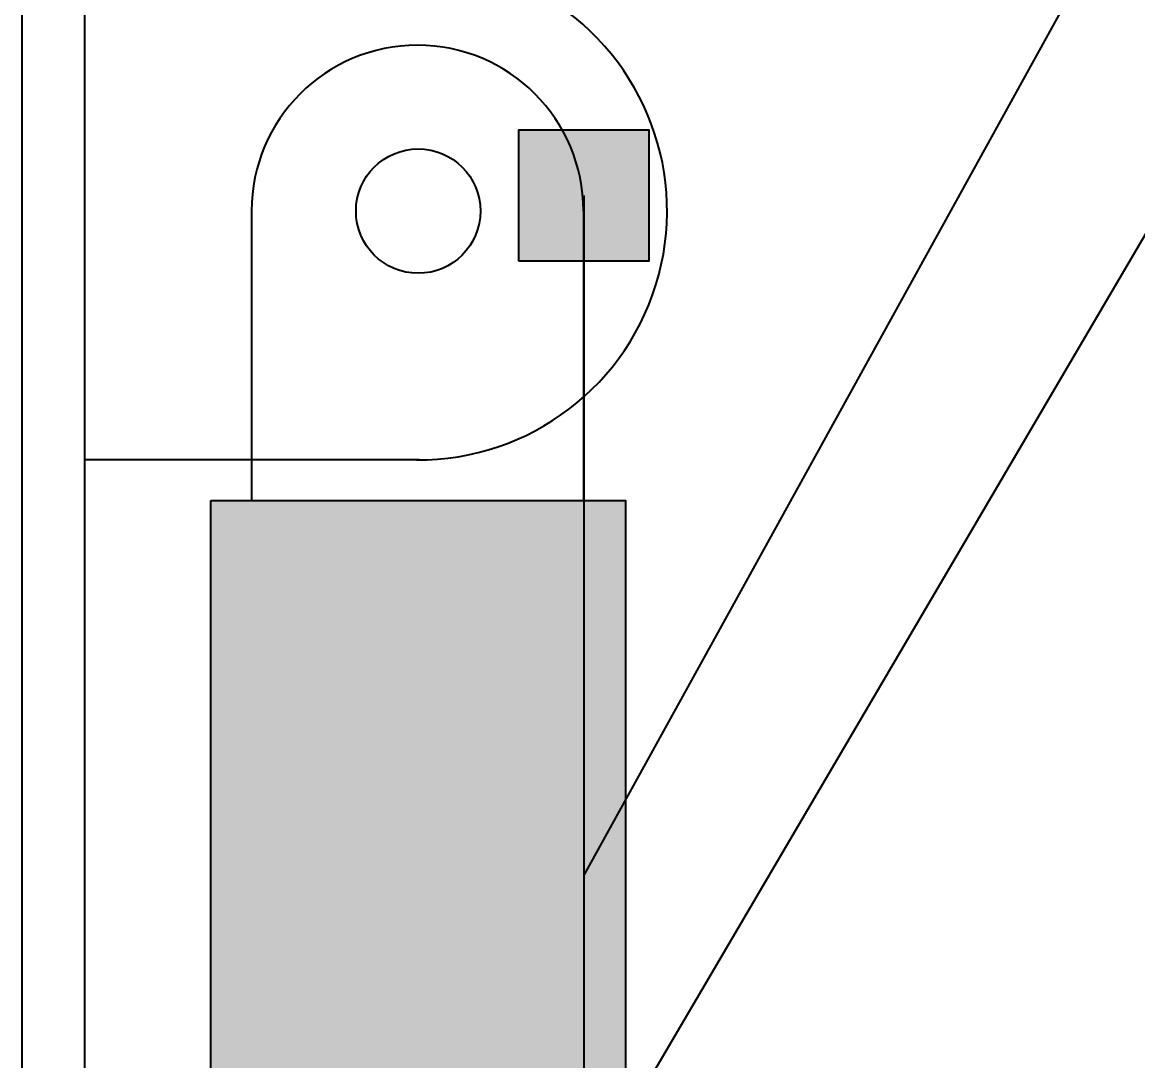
# Model space of a CAD drawing. Header units: millimetres. Extents: x -79526 to 153901, y -45620 to 21119.
# Drawn here: x 72348 to 72689.5, y -39094.8 to -38776.8 of the extents above; entities that cross this region are included whole.
import ezdxf
from ezdxf import colors
from ezdxf.entities.mleader import LeaderData, LeaderLine
from ezdxf.math import Vec2, Vec3

# ---------------------------------------------------------------- set-up
doc = ezdxf.new("R2010")
doc.units = ezdxf.units.MM
doc.header["$MEASUREMENT"] = 0
for name, color, linetype in [('notation', 6, 'Continuous'), ('Note', 7, 'Continuous'), ('Plot', 254, 'Continuous'), ('SolidLine', 7, 'Continuous')]:
    doc.layers.add(name, color=color, linetype=linetype)
doc.styles.get("Standard").update_dxf_attribs({"font": 'arial.ttf'})

# ---------------------------------------------------------------- blocks, each defined once
blk = doc.blocks.new('*U161')
at = {"layer": 'Plot', "lineweight": -2, "ltscale": 0.2}
blk.add_line((711.2, -1099.85), (711.2, 309.85), dxfattribs=at)
blk = doc.blocks.new('*U160')
at = {"color": 0, "linetype": 'ByBlock', "lineweight": -2, "transparency": 16777216}
blk.add_blockref('*U161', (0, 0), dxfattribs=at)

msp = doc.modelspace()

# ---------------------------------------------------------------- hatches: boundary and pattern name
at = {"layer": 'notation'}
h = msp.add_hatch(color=1, dxfattribs=at)
h.dxf.hatch_style = 1
h.paths.add_polyline_path([(72499.92, -38809.83), (72499.92, -38849.83), (72539.92, -38849.83), (72539.92, -38809.83)])
at = {"layer": 'Plot', "ltscale": 0.1}
h = msp.add_hatch(color=9, dxfattribs=at)
h.dxf.hatch_style = 1
h.paths.add_polyline_path([(72532.75, -38923.28), (72469.25, -38923.28), (72469.25, -39127.13), (72532.75, -39127.13)])
h.paths.add_polyline_path([(72469.25, -38923.28), (72405.75, -38923.28), (72405.75, -39127.13), (72469.25, -39127.13)])

# ---------------------------------------------------------------- linework, layer by layer
at = {"color": 1}
msp.add_line((72519.92, -38829.83), (72519.92, -39246.83), dxfattribs=at)
msp.add_lwpolyline([(72499.92, -38849.83), (72539.92, -38849.83), (72539.92, -38809.83), (72499.92, -38809.83)], close=True, dxfattribs=at)
at = {"layer": 'Note', "ltscale": 0.1}
msp.add_circle((72469.25, -38834.6), 19.05, dxfattribs=at)
at = {"layer": 'Plot', "lineweight": -2}
msp.add_line((72348.02, -39089.33), (72348.02, -37679.63), dxfattribs=at)
at = {"layer": 'Plot'}
msp.add_arc((72469.25, -38834.6), 76.2, 267.1893, 58.3034, dxfattribs=at)
at = {"layer": 'SolidLine', "ltscale": 0.1}
for p, q in [((72418.22, -38834.6), (72418.22, -38923.28)), ((72519.82, -38834.6), (72519.82, -38923.28)), ((72367.33, -38910.71), (72469.56, -38910.71))]:
    msp.add_line(p, q, dxfattribs=at)
at = {"layer": 'SolidLine', "lineweight": -2}
for points in [[(72367.02, -39133.3), (72348.02, -39133.3), (72348.02, -38447.7), (72367.02, -38447.7)], [(72405.75, -38923.28), (72532.75, -38923.28), (72532.75, -39127.13), (72405.75, -39127.13)]]:
    msp.add_lwpolyline(points, close=True, dxfattribs=at)
at = {"layer": 'SolidLine', "ltscale": 0.1}
msp.add_circle((72469.25, -38834.6), 19.05, dxfattribs=at)
msp.add_arc((72469.03, -38834.6), 50.8, 0, 180, dxfattribs=at)

# ---------------------------------------------------------------- block references
msp.add_blockref('*U160', (71636.82, -37989.48))

# ---------------------------------------------------------------- leaders
at = {"layer": 'notation'}
ml = msp.add_multileader_mtext('Standard', dxfattribs=at)
ml.set_content('{\\L\\OD-B-A2-damp-NW\\H0.8x;\\l\\o\\PSensor: SP_1_200\\PRange:+100,-100}', color=256)
ml.set_leader_properties()
ml.build(insert=Vec2(0, 0))
ml.multileader.update_dxf_attribs({"dogleg_length": 0.36, "arrow_head_size": 0.36})
ctx = ml.context
ctx.base_point, ctx.char_height, ctx.arrow_head_size, ctx.landing_gap_size, ctx.plane_origin = Vec3(73535.45, -37334.02), 100, 0.36, 0.18, Vec3(74142.37, -39055.57)
notes = []
notes.append((ctx, [(1, (1, 1, 0), (73460.4, -37334.02), (1, 0), 75.05, [(0, [(72519.92, -39038.33)], 0, [])])]))
ctx.mtext.insert, ctx.mtext.rotation, ctx.mtext.width, ctx.mtext.defined_height, ctx.mtext.flow_direction = Vec3(73535.63, -37272.26), 6.283185, 1005.3278, 543.11, 5
ml = msp.add_multileader_mtext('Standard', dxfattribs=at)
ml.set_content('{\\L\\OLC-B-A2-damp-NW\\H0.8x;\\l\\o\\PSensor: LC_pin\\PRange:}', color=256)
ml.set_leader_properties()
ml.build(insert=Vec2(0, 0))
ml.multileader.update_dxf_attribs({"dogleg_length": 0.36, "arrow_head_size": 0.36})
ctx = ml.context
ctx.base_point, ctx.char_height, ctx.arrow_head_size, ctx.landing_gap_size, ctx.plane_origin = Vec3(72948.5, -38532.35), 100, 0.36, 0.18, Vec3(73546.56, -39193.33)
notes.append((ctx, [(1, (1, 1, 0), (72873.46, -38532.35), (1, 0), 75.05, [(0, [(72469.48, -39220.7)], 0, [])])]))
ctx.mtext.insert, ctx.mtext.rotation, ctx.mtext.width, ctx.mtext.defined_height, ctx.mtext.flow_direction = Vec3(72948.68, -38470.59), 6.283185, 945.5397, 543.11, 5
for ctx, leaders in notes:
    for number, flags, end, landing, length, lines in leaders:
        leader = LeaderData()
        leader.index, (leader.has_last_leader_line, leader.has_dogleg_vector, leader.attachment_direction) = number, flags
        leader.last_leader_point, leader.dogleg_vector, leader.dogleg_length = Vec3(end), Vec3(landing), length
        for number, points, colour, breaks in lines:
            line = LeaderLine()
            line.index, line.vertices, line.color, line.breaks = number, Vec3.list(points), colors.encode_raw_color(colour), breaks
            leader.lines.append(line)
        ctx.leaders.append(leader)

doc.saveas('drawing.dxf')
